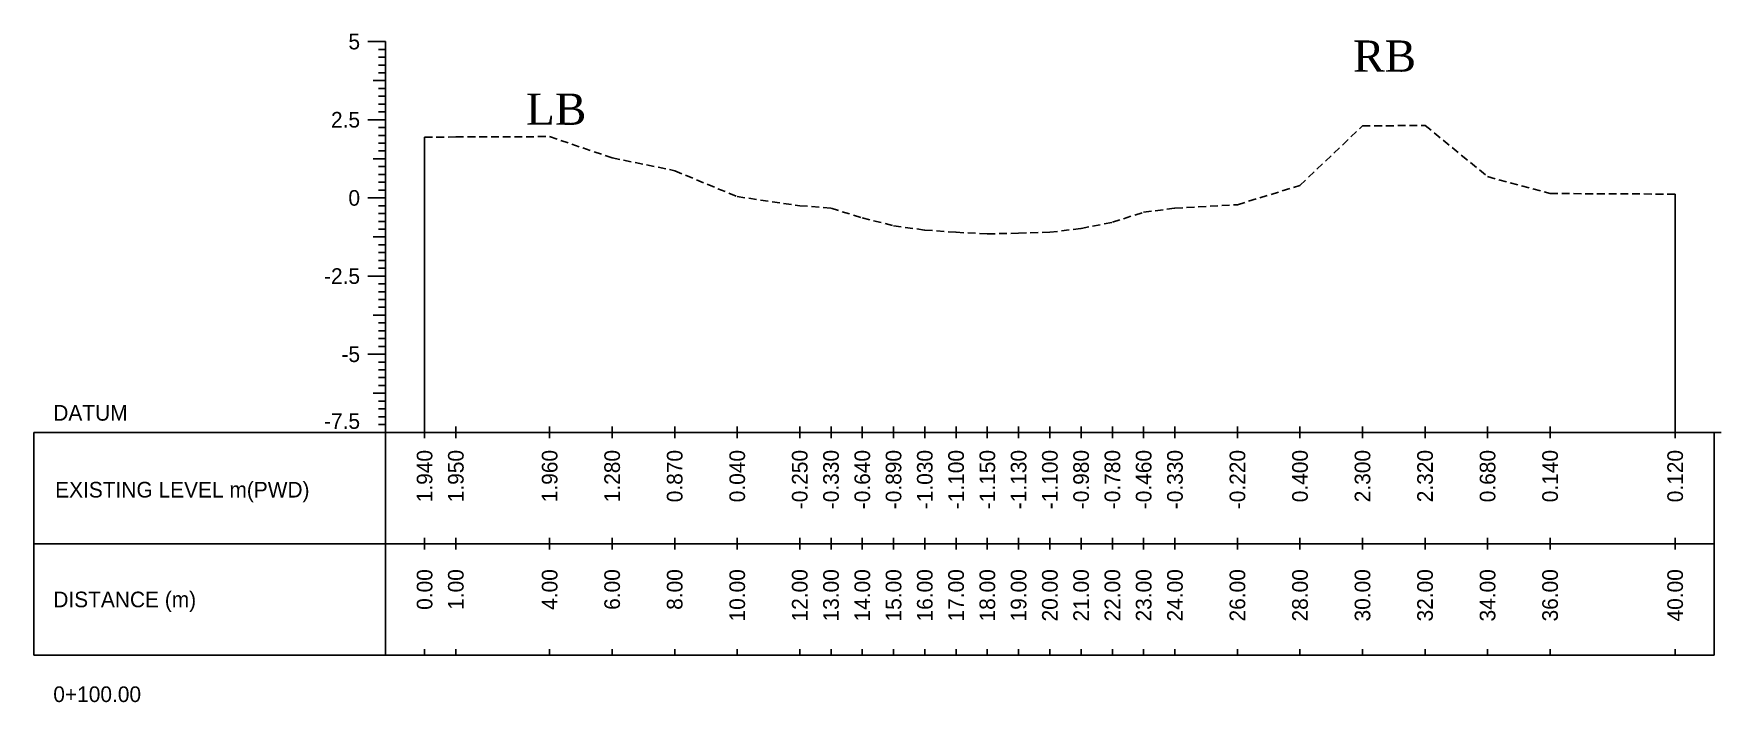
# Model space of a CAD drawing. Header units: inches. Extents: x 3247 to 4722, y -1199 to -293.
# Drawn here: x 3547.9 to 3601.9, y -858.4 to -837 of the extents above; entities that cross this region are included whole.
import ezdxf
from ezdxf.enums import TextEntityAlignment as Align

# ---------------------------------------------------------------- set-up
doc = ezdxf.new("R2010")
doc.units = ezdxf.units.IN
doc.header["$MEASUREMENT"] = 0
doc.linetypes.add('HIDDEN', pattern=[0.375, 0.25, -0.125])
doc.layers.add('CS_Drawing', color=7, linetype='Continuous')
doc.layers.add('GL', color=3, linetype='HIDDEN')
doc.styles.add('romans', font='romans.shx')

msp = doc.modelspace()

# ---------------------------------------------------------------- linework, layer by layer
at = {"layer": 'CS_Drawing'}
for p, q in [((3559.151, -837.224), (3558.588, -837.224)), ((3559.151, -837.224), (3558.757, -837.224)), ((3559.151, -837.224), (3558.926, -837.224)), ((3559.151, -837.474), (3558.926, -837.474)), ((3559.151, -849.724), (3559.151, -837.224)), ((3559.151, -837.724), (3558.926, -837.724)), ((3559.151, -837.974), (3558.926, -837.974)), ((3559.151, -838.224), (3558.926, -838.224)), ((3559.151, -838.474), (3558.757, -838.474)), ((3559.151, -838.474), (3558.926, -838.474)), ((3559.151, -838.724), (3558.926, -838.724)), ((3559.151, -838.974), (3558.926, -838.974)), ((3559.151, -839.224), (3558.926, -839.224)), ((3559.151, -839.724), (3558.588, -839.724)), ((3559.151, -839.724), (3558.757, -839.724)), ((3559.151, -839.474), (3558.926, -839.474)), ((3559.151, -839.724), (3558.926, -839.724)), ((3559.151, -839.974), (3558.926, -839.974)), ((3559.151, -840.224), (3558.926, -840.224)), ((3560.401, -849.724), (3560.401, -840.284)), ((3559.151, -840.474), (3558.926, -840.474)), ((3559.151, -840.724), (3558.926, -840.724)), ((3559.151, -840.974), (3558.757, -840.974)), ((3559.151, -840.974), (3558.926, -840.974)), ((3559.151, -841.224), (3558.926, -841.224)), ((3559.151, -841.474), (3558.926, -841.474)), ((3559.151, -841.724), (3558.926, -841.724)), ((3559.151, -841.974), (3558.926, -841.974)), ((3559.151, -842.224), (3558.588, -842.224)), ((3559.151, -842.224), (3558.757, -842.224)), ((3559.151, -842.224), (3558.926, -842.224)), ((3559.151, -842.474), (3558.926, -842.474)), ((3600.401, -849.724), (3600.401, -842.104)), ((3559.151, -842.724), (3558.926, -842.724)), ((3559.151, -842.974), (3558.926, -842.974)), ((3559.151, -843.474), (3558.757, -843.474)), ((3559.151, -843.224), (3558.926, -843.224)), ((3559.151, -843.474), (3558.926, -843.474)), ((3559.151, -843.724), (3558.926, -843.724)), ((3559.151, -843.974), (3558.926, -843.974)), ((3559.151, -844.224), (3558.926, -844.224)), ((3559.151, -844.474), (3558.926, -844.474)), ((3559.151, -844.724), (3558.588, -844.724)), ((3559.151, -844.724), (3558.757, -844.724)), ((3559.151, -844.724), (3558.926, -844.724)), ((3559.151, -844.974), (3558.926, -844.974)), ((3559.151, -845.224), (3558.926, -845.224)), ((3559.151, -845.474), (3558.926, -845.474)), ((3559.151, -845.724), (3558.926, -845.724)), ((3559.151, -845.974), (3558.757, -845.974)), ((3559.151, -845.974), (3558.926, -845.974)), ((3559.151, -846.224), (3558.926, -846.224)), ((3559.151, -846.474), (3558.926, -846.474)), ((3559.151, -846.724), (3558.926, -846.724)), ((3559.151, -847.224), (3558.588, -847.224)), ((3559.151, -847.224), (3558.757, -847.224)), ((3559.151, -846.974), (3558.926, -846.974)), ((3559.151, -847.224), (3558.926, -847.224)), ((3559.151, -847.474), (3558.926, -847.474)), ((3559.151, -847.724), (3558.926, -847.724)), ((3559.151, -848.474), (3558.757, -848.474)), ((3559.151, -847.974), (3558.926, -847.974)), ((3559.151, -848.224), (3558.926, -848.224)), ((3559.151, -848.474), (3558.926, -848.474)), ((3559.151, -848.724), (3558.926, -848.724)), ((3559.151, -848.974), (3558.926, -848.974)), ((3559.151, -849.224), (3558.926, -849.224)), ((3559.151, -849.474), (3558.926, -849.474)), ((3560.401, -849.911), (3560.401, -849.536)), ((3561.401, -849.911), (3561.401, -849.536)), ((3564.401, -849.911), (3564.401, -849.536)), ((3566.401, -849.911), (3566.401, -849.536)), ((3568.401, -849.911), (3568.401, -849.536)), ((3570.401, -849.911), (3570.401, -849.536)), ((3572.401, -849.911), (3572.401, -849.536)), ((3573.401, -849.911), (3573.401, -849.536)), ((3574.401, -849.911), (3574.401, -849.536)), ((3575.401, -849.911), (3575.401, -849.536)), ((3576.401, -849.911), (3576.401, -849.536)), ((3577.401, -849.911), (3577.401, -849.536)), ((3578.401, -849.911), (3578.401, -849.536)), ((3579.401, -849.911), (3579.401, -849.536)), ((3580.401, -849.911), (3580.401, -849.536)), ((3581.401, -849.911), (3581.401, -849.536)), ((3582.401, -849.911), (3582.401, -849.536)), ((3583.401, -849.911), (3583.401, -849.536)), ((3584.401, -849.911), (3584.401, -849.536)), ((3586.401, -849.911), (3586.401, -849.536)), ((3588.401, -849.911), (3588.401, -849.536)), ((3590.401, -849.911), (3590.401, -849.536)), ((3592.401, -849.911), (3592.401, -849.536)), ((3594.401, -849.911), (3594.401, -849.536)), ((3596.401, -849.911), (3596.401, -849.536)), ((3600.401, -849.911), (3600.401, -849.536)), ((3547.901, -849.724), (3559.151, -849.724)), ((3547.901, -849.724), (3547.901, -856.849)), ((3559.151, -849.724), (3558.588, -849.724)), ((3559.151, -849.724), (3558.757, -849.724)), ((3559.151, -849.724), (3558.926, -849.724)), ((3559.151, -849.724), (3601.651, -849.724)), ((3559.151, -849.724), (3559.151, -856.849)), ((3601.651, -849.724), (3601.876, -849.724)), ((3601.651, -849.724), (3601.651, -856.849)), ((3547.901, -853.286), (3559.151, -853.286)), ((3559.151, -853.286), (3601.651, -853.286)), ((3559.151, -853.286), (3601.651, -853.286)), ((3560.401, -853.474), (3560.401, -853.099)), ((3561.401, -853.474), (3561.401, -853.099)), ((3564.401, -853.474), (3564.401, -853.099)), ((3566.401, -853.474), (3566.401, -853.099)), ((3568.401, -853.474), (3568.401, -853.099)), ((3570.401, -853.474), (3570.401, -853.099)), ((3572.401, -853.474), (3572.401, -853.099)), ((3573.401, -853.474), (3573.401, -853.099)), ((3574.401, -853.474), (3574.401, -853.099)), ((3575.401, -853.474), (3575.401, -853.099)), ((3576.401, -853.474), (3576.401, -853.099)), ((3577.401, -853.474), (3577.401, -853.099)), ((3578.401, -853.474), (3578.401, -853.099)), ((3579.401, -853.474), (3579.401, -853.099)), ((3580.401, -853.474), (3580.401, -853.099)), ((3581.401, -853.474), (3581.401, -853.099)), ((3582.401, -853.474), (3582.401, -853.099)), ((3583.401, -853.474), (3583.401, -853.099)), ((3584.401, -853.474), (3584.401, -853.099)), ((3586.401, -853.474), (3586.401, -853.099)), ((3588.401, -853.474), (3588.401, -853.099)), ((3590.401, -853.474), (3590.401, -853.099)), ((3592.401, -853.474), (3592.401, -853.099)), ((3594.401, -853.474), (3594.401, -853.099)), ((3596.401, -853.474), (3596.401, -853.099)), ((3600.401, -853.474), (3600.401, -853.099)), ((3547.901, -856.849), (3559.151, -856.849)), ((3559.151, -856.849), (3601.651, -856.849)), ((3560.401, -856.849), (3560.401, -856.661)), ((3561.401, -856.849), (3561.401, -856.661)), ((3564.401, -856.849), (3564.401, -856.661)), ((3566.401, -856.849), (3566.401, -856.661)), ((3568.401, -856.849), (3568.401, -856.661)), ((3570.401, -856.849), (3570.401, -856.661)), ((3572.401, -856.849), (3572.401, -856.661)), ((3573.401, -856.849), (3573.401, -856.661)), ((3574.401, -856.849), (3574.401, -856.661)), ((3575.401, -856.849), (3575.401, -856.661)), ((3576.401, -856.849), (3576.401, -856.661)), ((3577.401, -856.849), (3577.401, -856.661)), ((3578.401, -856.849), (3578.401, -856.661)), ((3579.401, -856.849), (3579.401, -856.661)), ((3580.401, -856.849), (3580.401, -856.661)), ((3581.401, -856.849), (3581.401, -856.661)), ((3582.401, -856.849), (3582.401, -856.661)), ((3583.401, -856.849), (3583.401, -856.661)), ((3584.401, -856.849), (3584.401, -856.661)), ((3586.401, -856.849), (3586.401, -856.661)), ((3588.401, -856.849), (3588.401, -856.661)), ((3590.401, -856.849), (3590.401, -856.661)), ((3592.401, -856.849), (3592.401, -856.661)), ((3594.401, -856.849), (3594.401, -856.661)), ((3596.401, -856.849), (3596.401, -856.661)), ((3600.401, -856.849), (3600.401, -856.661))]:
    msp.add_line(p, q, dxfattribs=at)
at = {"layer": 'GL'}
msp.add_lwpolyline([(3560.401, -840.284), (3561.401, -840.274), (3564.401, -840.264), (3566.401, -840.944), (3568.401, -841.354), (3570.401, -842.184), (3572.401, -842.474), (3573.401, -842.554), (3574.401, -842.864), (3575.401, -843.114), (3576.401, -843.254), (3577.401, -843.324), (3578.401, -843.374), (3579.401, -843.354), (3580.401, -843.324), (3581.401, -843.204), (3582.401, -843.004), (3583.401, -842.684), (3584.401, -842.554), (3586.401, -842.444), (3588.401, -841.824), (3590.401, -839.924), (3592.401, -839.904), (3594.401, -841.544), (3596.401, -842.084), (3600.401, -842.104)], dxfattribs=at)

# ---------------------------------------------------------------- texts
at = {"char_height": 1, "width": 685.10646, "attachment_point": 1, "style": 'romans'}
for s, insert in [('{\\fTimes New Roman|b0|i0|c0|p18;RB}', (3590.1, -837.188)), ('{\\fTimes New Roman|b0|i0|c0|p18;LB}', (3563.645, -838.886))]:
    msp.add_mtext(s, dxfattribs=dict(at, insert=insert))
at = {"layer": 'CS_Drawing'}
for s, p in [('5', (3558.338, -837.224)), ('2.5', (3558.338, -839.724)), ('0', (3558.338, -842.224)), ('-2.5', (3558.338, -844.724)), ('-5', (3558.338, -847.224))]:
    msp.add_text(s, height=0.5, dxfattribs=at).set_placement(p, align=Align.MIDDLE_RIGHT)
for s, p in [('DATUM', (3548.526, -849.099)), ('EXISTING LEVEL m(PWD)', (3548.585, -851.557)), ('DISTANCE (m)', (3548.526, -855.068)), ('0+100.00', (3548.526, -858.099))]:
    msp.add_text(s, height=0.5, dxfattribs=at).set_placement(p, align=Align.MIDDLE_LEFT)
msp.add_text('-7.5', height=0.5, dxfattribs=at).set_placement((3558.338, -849.611), align=Align.RIGHT)
for s, p in [('1.940', (3560.401, -850.286)), ('1.950', (3561.401, -850.286)), ('1.960', (3564.401, -850.286)), ('1.280', (3566.401, -850.286)), ('0.870', (3568.401, -850.286)), ('0.040', (3570.401, -850.286)), ('-0.250', (3572.401, -850.286)), ('-0.330', (3573.401, -850.286)), ('-0.640', (3574.401, -850.286)), ('-0.890', (3575.401, -850.286)), ('-1.030', (3576.401, -850.286)), ('-1.100', (3577.401, -850.286)), ('-1.150', (3578.401, -850.286)), ('-1.130', (3579.401, -850.286)), ('-1.100', (3580.401, -850.286)), ('-0.980', (3581.401, -850.286)), ('-0.780', (3582.401, -850.286)), ('-0.460', (3583.401, -850.286)), ('-0.330', (3584.401, -850.286)), ('-0.220', (3586.401, -850.286)), ('0.400', (3588.401, -850.286)), ('2.300', (3590.401, -850.286)), ('2.320', (3592.401, -850.286)), ('0.680', (3594.401, -850.286)), ('0.140', (3596.401, -850.286)), ('0.120', (3600.401, -850.286)), ('0.00', (3560.401, -854.099)), ('1.00', (3561.401, -854.099)), ('4.00', (3564.401, -854.099)), ('6.00', (3566.401, -854.099)), ('8.00', (3568.401, -854.099)), ('10.00', (3570.401, -854.099)), ('12.00', (3572.401, -854.099)), ('13.00', (3573.401, -854.099)), ('14.00', (3574.401, -854.099)), ('15.00', (3575.401, -854.099)), ('16.00', (3576.401, -854.099)), ('17.00', (3577.401, -854.099)), ('18.00', (3578.401, -854.099)), ('19.00', (3579.401, -854.099)), ('20.00', (3580.401, -854.099)), ('21.00', (3581.401, -854.099)), ('22.00', (3582.401, -854.099)), ('23.00', (3583.401, -854.099)), ('24.00', (3584.401, -854.099)), ('26.00', (3586.401, -854.099)), ('28.00', (3588.401, -854.099)), ('30.00', (3590.401, -854.099)), ('32.00', (3592.401, -854.099)), ('34.00', (3594.401, -854.099)), ('36.00', (3596.401, -854.099)), ('40.00', (3600.401, -854.099))]:
    msp.add_text(s, height=0.5, rotation=90, dxfattribs=at).set_placement(p, align=Align.MIDDLE_RIGHT)

doc.saveas('drawing.dxf')
